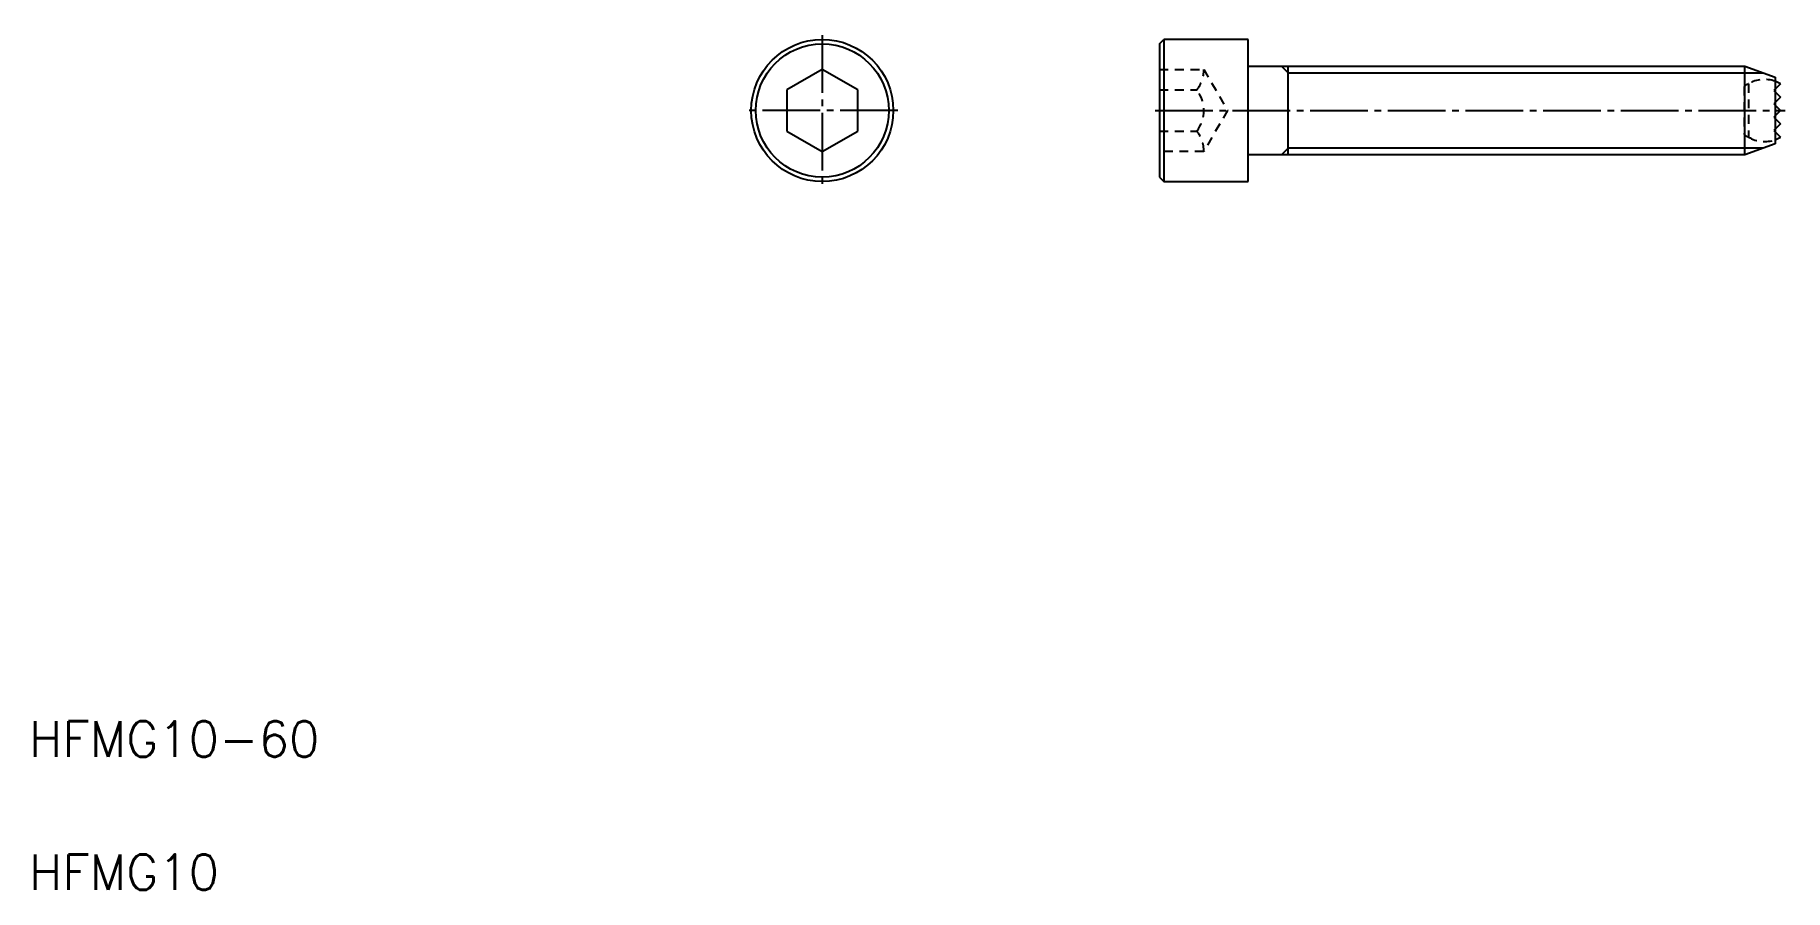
# Model space of a CAD drawing. Extents: x 11 to 208, y 10 to 106.
import ezdxf

# ---------------------------------------------------------------- set-up
doc = ezdxf.new("R2010")
doc.units = 0
doc.header["$LTSCALE"] = 0.5
doc.linetypes.add('CENTER', pattern=[17.5, 13, -1.5, 1.5, -1.5])
doc.linetypes.add('DASHED', pattern=[3.5, 2, -1.5])
doc.layers.get('0').update_dxf_attribs({"linetype": 'CONTINUOUS'})
doc.layers.add('CENTER', color=1, linetype='CENTER')
doc.styles.get("Standard").update_dxf_attribs({"font": 'txt.shx'})

msp = doc.modelspace()

# ---------------------------------------------------------------- linework, layer by layer
for p, q in [((137.410623, 105.285441), (137.910623, 105.785441)), ((137.410623, 105.285441), (137.410623, 90.285441)), ((147.410623, 105.785441), (137.910623, 105.785441)), ((137.910623, 105.785441), (137.910623, 89.785441)), ((147.410623, 89.785441), (147.410623, 105.785441)), ((147.410623, 102.785441), (203.376276, 102.785441)), ((151.910623, 92.785441), (151.910623, 102.785441)), ((203.376276, 102.785441), (206.810623, 101.535441)), ((203.376276, 92.785441), (203.376276, 102.785441)), ((99.410623, 102.404243), (95.410623, 100.094842)), ((103.410623, 100.094842), (99.410623, 102.404243)), ((207.410623, 100.785441), (206.660623, 100.035441)), ((206.810623, 101.535441), (206.810623, 94.035441)), ((95.410623, 100.094842), (95.410623, 95.47604)), ((103.410623, 95.47604), (103.410623, 100.094842)), ((206.660623, 100.035441), (207.410623, 99.285441)), ((207.410623, 99.285441), (206.660623, 98.535441)), ((206.660623, 98.535441), (207.410623, 97.785441)), ((207.410623, 97.785441), (206.660623, 97.035441)), ((206.660623, 97.035441), (207.410623, 96.285441)), ((95.410623, 95.47604), (99.410623, 93.166639)), ((99.410623, 93.166639), (103.410623, 95.47604)), ((207.410623, 96.285441), (206.660623, 95.535441)), ((206.660623, 95.535441), (207.410623, 94.785441)), ((203.376276, 92.785441), (147.410623, 92.785441)), ((178.673754, 93.535441), (178.673854, 93.535441)), ((192.055319, 93.535441), (192.055319, 93.535541)), ((206.810623, 94.035441), (203.376276, 92.785441)), ((137.410623, 90.285441), (137.910623, 89.785441)), ((137.910623, 89.785441), (147.410623, 89.785441))]:
    msp.add_line(p, q)
at = {"color": 3}
for p, q in [((151.160623, 102.785441), (151.910623, 102.035441)), ((151.910623, 102.035441), (205.436884, 102.035441)), ((151.910623, 93.535441), (151.160623, 92.785441)), ((205.436884, 93.535441), (151.910623, 93.535441))]:
    msp.add_line(p, q, dxfattribs=at)
at = {"color": 3, "linetype": 'DASHED'}
for p, q in [((137.410623, 102.404243), (142.410623, 102.404243)), ((142.410623, 102.404243), (145.07729, 97.785441)), ((203.807847, 100.787107), (203.807847, 94.783775)), ((137.410623, 100.094842), (141.610623, 100.094842)), ((203.310623, 100.489441), (203.310623, 95.081441)), ((145.07729, 97.785441), (142.410623, 93.166639)), ((137.410623, 95.47604), (141.610623, 95.47604)), ((142.410623, 93.166639), (137.410623, 93.166639))]:
    msp.add_line(p, q, dxfattribs=at)
for radius in [8, 7.5]:
    msp.add_circle((99.410623, 97.785441), radius)
for centre, radius, start, end in [((138.680623, 102.403089), 3.73, 321.769051, 0.017738), ((204.458729, 99.135751), 1.775, 111.511874, 130.302304), ((205.607847, 97.785441), 3.5, 69.90058, 120.949723), ((138.67729, 97.785441), 3.733333, 321.786789, 38.213211), ((138.680623, 93.167794), 3.73, 359.982262, 38.230949), ((204.458729, 96.435131), 1.775, 229.697696, 248.488126), ((205.607847, 97.785441), 3.5, 238.88884, 290.09942)]:
    msp.add_arc(centre, radius, start, end, dxfattribs=at)
for start, end in [(58.997281, 69.90058), (290.09942, 301.002719)]:
    msp.add_arc((205.607847, 97.785441), 3.5, start, end)
at = {"layer": 'CENTER'}
for p, q in [((99.410623, 106.285441), (99.410623, 89.285441)), ((107.910623, 97.785441), (90.910623, 97.785441)), ((136.910623, 97.785441), (207.910623, 97.785441))]:
    msp.add_line(p, q, dxfattribs=at)

# ---------------------------------------------------------------- texts
for s, p in [('HFMG10-60', (10, 25)), ('HFMG10', (10, 10))]:
    msp.add_text(s, height=4).set_placement(p)

doc.saveas('drawing.dxf')
